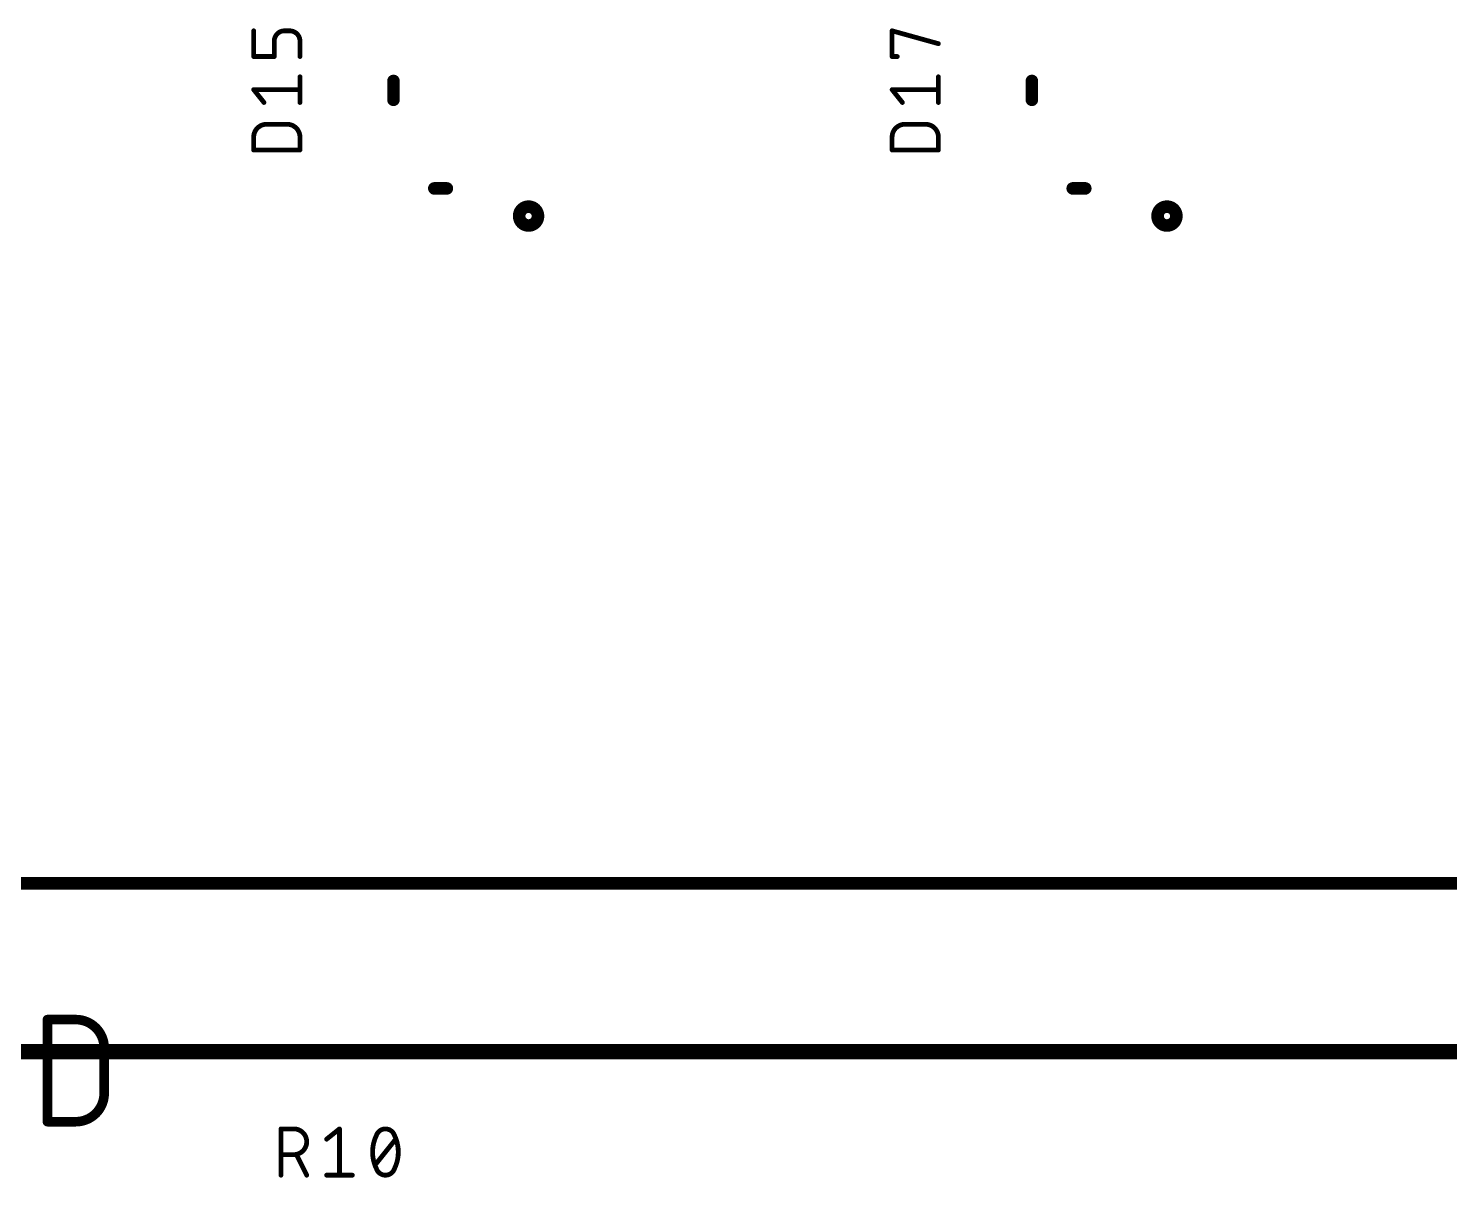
# Model space of a CAD drawing. Extents: x 0 to 95, y -1 to 127.
# Drawn here: x 21.38 to 44, y 43.66 to 61.95 of the extents above; entities that cross this region are included whole.
import ezdxf

# ---------------------------------------------------------------- set-up
doc = ezdxf.new("R2010")
doc.units = 0
doc.layers.add('21', color=253, linetype='CONTINUOUS')
doc.layers.add('25', color=253, linetype='CONTINUOUS')

msp = doc.modelspace()

# ---------------------------------------------------------------- linework, layer by layer
at = {"layer": '21'}
for points, const_width in [([(27.19, 60.81), (27.19, 61.11)], 0.2), ([(37.35, 60.81), (37.35, 61.11)], 0.2), ([(28.04, 59.4), (27.84, 59.4)], 0.2), ([(38.2, 59.4), (38, 59.4)], 0.2), ([(7.27, 48.34), (63.85, 48.34)], 0.2), ([(63.63, 45.72), (0.89, 45.72)], 0.127), ([(63.85, 45.64), (7.27, 45.64)], 0.2)]:
    msp.add_lwpolyline(points, dxfattribs=dict(at, const_width=const_width))
for points, const_width in [([(27.24, 61.11, 1), (27.14, 61.11)], 0.1), ([(37.4, 61.11, 1), (37.3, 61.11)], 0.1), ([(27.14, 60.81, 1), (27.24, 60.81)], 0.1), ([(37.3, 60.81, 1), (37.4, 60.81)], 0.1), ([(27.84, 59.45, 1), (27.84, 59.35)], 0.1), ([(28.04, 59.35, 1), (28.04, 59.45)], 0.1), ([(38, 59.45, 1), (38, 59.35)], 0.1), ([(38.2, 59.35, 1), (38.2, 59.45)], 0.1), ([(29.34, 58.86, 1), (29.34, 59.06, 1), (29.34, 58.86)], 0.3), ([(39.5, 58.86, 1), (39.5, 59.06, 1), (39.5, 58.86)], 0.3)]:
    msp.add_lwpolyline(points, format="xyb", dxfattribs=dict(at, const_width=const_width))
at = {"layer": '25'}
for points, const_width in [([(24.9653, 61.4991), (24.9653, 61.9083)], 0.0762), ([(25.2927, 61.7446), (25.2927, 61.4991)], 0.0762), ([(25.5382, 61.9083), (25.4564, 61.9083)], 0.0762), ([(25.7019, 61.4991), (25.7019, 61.7446)], 0.0762), ([(35.1253, 61.4991), (35.1253, 61.9083)], 0.0762), ([(35.1253, 61.9083), (35.8619, 61.7037)], 0.0762), ([(25.2927, 61.4991), (24.9653, 61.4991)], 0.0762), ([(35.2071, 61.4991), (35.1253, 61.4991)], 0.0762), ([(25.7019, 60.7676), (25.7019, 61.1768)], 0.0762), ([(35.8619, 60.7676), (35.8619, 61.1768)], 0.0762), ([(25.129, 60.7676), (24.9653, 60.9722)], 0.0762), ([(24.9653, 60.9722), (25.7019, 60.9722)], 0.0762), ([(35.289, 60.7676), (35.1253, 60.9722)], 0.0762), ([(35.1253, 60.9722), (35.8619, 60.9722)], 0.0762), ([(25.1699, 60.4209), (25.4973, 60.4209)], 0.0762), ([(35.3299, 60.4209), (35.6573, 60.4209)], 0.0762), ([(24.9653, 60.0117), (24.9653, 60.2163)], 0.0762), ([(25.7019, 60.2163), (25.7019, 60.0117)], 0.0762), ([(35.1253, 60.0117), (35.1253, 60.2163)], 0.0762), ([(35.8619, 60.2163), (35.8619, 60.0117)], 0.0762), ([(25.7019, 60.0117), (24.9653, 60.0117)], 0.0762), ([(35.8619, 60.0117), (35.1253, 60.0117)], 0.0762), ([(21.683, 44.5462), (21.683, 46.1718)], 0.1524), ([(21.683, 46.1718), (22.1346, 46.1718)], 0.1524), ([(22.5861, 45.7202), (22.5861, 44.9978)], 0.1524), ([(22.1346, 44.5462), (21.683, 44.5462)], 0.1524), ([(25.3998, 43.6953), (25.3998, 44.4319)], 0.0762), ([(25.3998, 44.4319), (25.6044, 44.4319)], 0.0762), ([(26.1262, 44.2682), (26.3308, 44.4319)], 0.0762), ([(26.3308, 44.4319), (26.3308, 43.6953)], 0.0762), ([(26.8986, 43.859), (27.226, 44.2682)], 0.0762), ([(25.6044, 44.0227), (25.3998, 44.0227)], 0.0762), ([(25.809, 43.6953), (25.6453, 44.0227)], 0.0762), ([(26.1262, 43.6953), (26.5354, 43.6953)], 0.0762)]:
    msp.add_lwpolyline(points, dxfattribs=dict(at, const_width=const_width))
for points, const_width in [([(24.9844, 61.9083, 1), (24.9463, 61.9083)], 0.0381), ([(25.3117, 61.7446, 1), (25.2736, 61.7446)], 0.0381), ([(25.2736, 61.7446, 1), (25.3117, 61.7446)], 0.0381), ([(25.4564, 61.9083, 0.4142), (25.2927, 61.7446)], 0.0762), ([(25.4564, 61.9274, 1), (25.4564, 61.8893)], 0.0381), ([(25.4564, 61.8893, 1), (25.4564, 61.9274)], 0.0381), ([(25.7019, 61.7446, 0.4142), (25.5382, 61.9083)], 0.0762), ([(25.5382, 61.9274, 1), (25.5382, 61.8893)], 0.0381), ([(25.5382, 61.8893, 1), (25.5382, 61.9274)], 0.0381), ([(25.721, 61.7446, 1), (25.6829, 61.7446)], 0.0381), ([(25.6829, 61.7446, 1), (25.721, 61.7446)], 0.0381), ([(35.1444, 61.9083, 1), (35.1063, 61.9083)], 0.0381), ([(35.1304, 61.9267, 1), (35.1202, 61.89)], 0.0381), ([(24.9653, 61.5182, 1), (24.9653, 61.4801)], 0.0381), ([(25.2927, 61.4801, 1), (25.2927, 61.5182)], 0.0381), ([(35.1253, 61.5182, 1), (35.1253, 61.4801)], 0.0381), ([(35.2071, 61.4801, 1), (35.2071, 61.5182)], 0.0381), ([(35.8568, 61.6854, 1), (35.867, 61.7221)], 0.0381), ([(24.9463, 61.4991, 1), (24.9844, 61.4991)], 0.0381), ([(25.2736, 61.4991, 1), (25.3117, 61.4991)], 0.0381), ([(25.6829, 61.4991, 1), (25.721, 61.4991)], 0.0381), ([(35.1063, 61.4991, 1), (35.1444, 61.4991)], 0.0381), ([(25.721, 61.1768, 1), (25.6829, 61.1768)], 0.0381), ([(35.8809, 61.1768, 1), (35.8428, 61.1768)], 0.0381), ([(24.9802, 60.9841, 1), (24.9504, 60.9603)], 0.0381), ([(24.9653, 60.9912, 1), (24.9653, 60.9531)], 0.0381), ([(25.7019, 60.9531, 1), (25.7019, 60.9912)], 0.0381), ([(35.1402, 60.9841, 1), (35.1104, 60.9603)], 0.0381), ([(35.1253, 60.9912, 1), (35.1253, 60.9531)], 0.0381), ([(35.8619, 60.9531, 1), (35.8619, 60.9912)], 0.0381), ([(25.1141, 60.7557, 1), (25.1439, 60.7795)], 0.0381), ([(25.6829, 60.7676, 1), (25.721, 60.7676)], 0.0381), ([(35.2741, 60.7557, 1), (35.3039, 60.7795)], 0.0381), ([(35.8428, 60.7676, 1), (35.8809, 60.7676)], 0.0381), ([(25.1699, 60.4209, 0.4142), (24.9653, 60.2163)], 0.0762), ([(25.1699, 60.44, 1), (25.1699, 60.4019)], 0.0381), ([(25.1699, 60.4019, 1), (25.1699, 60.44)], 0.0381), ([(25.7019, 60.2163, 0.4142), (25.4973, 60.4209)], 0.0762), ([(25.4973, 60.44, 1), (25.4973, 60.4019)], 0.0381), ([(25.4973, 60.4019, 1), (25.4973, 60.44)], 0.0381), ([(35.3299, 60.4209, 0.4142), (35.1253, 60.2163)], 0.0762), ([(35.3299, 60.44, 1), (35.3299, 60.4019)], 0.0381), ([(35.3299, 60.4019, 1), (35.3299, 60.44)], 0.0381), ([(35.8619, 60.2163, 0.4142), (35.6573, 60.4209)], 0.0762), ([(35.6573, 60.44, 1), (35.6573, 60.4019)], 0.0381), ([(35.6573, 60.4019, 1), (35.6573, 60.44)], 0.0381), ([(24.9844, 60.2163, 1), (24.9463, 60.2163)], 0.0381), ([(24.9463, 60.2163, 1), (24.9844, 60.2163)], 0.0381), ([(25.721, 60.2163, 1), (25.6829, 60.2163)], 0.0381), ([(25.6829, 60.2163, 1), (25.7209, 60.2163)], 0.0381), ([(35.1444, 60.2163, 1), (35.1063, 60.2163)], 0.0381), ([(35.1063, 60.2163, 1), (35.1444, 60.2163)], 0.0381), ([(35.8809, 60.2163, 1), (35.8428, 60.2163)], 0.0381), ([(35.8429, 60.2163, 1), (35.8809, 60.2163)], 0.0381), ([(24.9653, 60.0307, 1), (24.9653, 59.9926)], 0.0381), ([(24.9463, 60.0117, 1), (24.9844, 60.0117)], 0.0381), ([(25.6829, 60.0117, 1), (25.721, 60.0117)], 0.0381), ([(25.7019, 59.9926, 1), (25.7019, 60.0307)], 0.0381), ([(35.1253, 60.0307, 1), (35.1253, 59.9926)], 0.0381), ([(35.1063, 60.0117, 1), (35.1444, 60.0117)], 0.0381), ([(35.8428, 60.0117, 1), (35.8809, 60.0117)], 0.0381), ([(35.8619, 59.9926, 1), (35.8619, 60.0307)], 0.0381), ([(21.7211, 46.1718, 1), (21.6449, 46.1718)], 0.0762), ([(21.683, 46.2099, 1), (21.683, 46.1337)], 0.0762), ([(22.5861, 45.7202, 0.4142), (22.1346, 46.1718)], 0.1524), ([(22.1346, 46.2099, 1), (22.1346, 46.1337)], 0.0762), ([(22.1346, 46.1337, 1), (22.1346, 46.2099)], 0.0762), ([(22.6242, 45.7202, 1), (22.548, 45.7202)], 0.0762), ([(22.548, 45.7202, 1), (22.6242, 45.7202)], 0.0762), ([(22.1346, 44.5462, 0.4142), (22.5861, 44.9978)], 0.1524), ([(22.6242, 44.9978, 1), (22.548, 44.9978)], 0.0762), ([(22.548, 44.9978, 1), (22.6242, 44.9978)], 0.0762), ([(21.683, 44.5843, 1), (21.683, 44.5081)], 0.0762), ([(21.6449, 44.5462, 1), (21.7211, 44.5462)], 0.0762), ([(22.1346, 44.5843, 1), (22.1346, 44.5081)], 0.0762), ([(22.1346, 44.5081, 1), (22.1346, 44.5843)], 0.0762), ([(25.4188, 44.4319, 1), (25.3807, 44.4319)], 0.0381), ([(25.3998, 44.4509, 1), (25.3998, 44.4128)], 0.0381), ([(25.6044, 44.0227, 1), (25.6044, 44.4319)], 0.0762), ([(25.6044, 44.4509, 1), (25.6044, 44.4128)], 0.0381), ([(25.6044, 44.4128, 1), (25.6044, 44.4509)], 0.0381), ([(26.3498, 44.4319, 1), (26.3117, 44.4319)], 0.0381), ([(26.3427, 44.417, 1), (26.3189, 44.4468)], 0.0381), ([(26.9191, 44.3296, 0.1139), (26.8577, 44.0636)], 0.0762), ([(26.901, 44.3358, 1), (26.9371, 44.3234)], 0.0381), ([(27.0623, 44.4319, 0.3205), (26.9191, 44.3296)], 0.0762), ([(26.9362, 44.3212, 1), (26.9019, 44.3379)], 0.0381), ([(27.2055, 44.3296, 0.3205), (27.0623, 44.4319)], 0.0762), ([(27.0623, 44.4509, 1), (27.0623, 44.4129)], 0.0381), ([(27.0623, 44.4128, 1), (27.0623, 44.4509)], 0.0381), ([(27.2669, 44.0636, 0.1139), (27.2055, 44.3296)], 0.0762), ([(27.2226, 44.3379, 1), (27.1884, 44.3212)], 0.0381), ([(27.1875, 44.3234, 1), (27.2235, 44.3358)], 0.0381), ([(26.1143, 44.2831, 1), (26.1381, 44.2533)], 0.0381), ([(27.2409, 44.2563, 1), (27.2111, 44.2801)], 0.0381), ([(25.3998, 44.0417, 1), (25.3998, 44.0036)], 0.0381), ([(25.6044, 44.0417, 1), (25.6044, 44.0036)], 0.0381), ([(25.6044, 44.0036, 1), (25.6044, 44.0417)], 0.0381), ([(25.6623, 44.0312, 1), (25.6282, 44.0142)], 0.0381), ([(26.8767, 44.0636, 1), (26.8386, 44.0636)], 0.0381), ([(26.8386, 44.0636, 1), (26.8767, 44.0636)], 0.0381), ([(26.8577, 44.0636, 0.1139), (26.9191, 43.7976)], 0.0762), ([(26.8837, 43.8709, 1), (26.9135, 43.8471)], 0.0381), ([(27.2055, 43.7976, 0.1139), (27.2669, 44.0636)], 0.0762), ([(27.2859, 44.0636, 1), (27.2479, 44.0636)], 0.0381), ([(27.2479, 44.0636, 1), (27.2859, 44.0636)], 0.0381), ([(25.3807, 43.6953, 1), (25.4188, 43.6953)], 0.0381), ([(25.7919, 43.6868, 1), (25.826, 43.7038)], 0.0381), ([(26.1262, 43.7144, 1), (26.1262, 43.6763)], 0.0381), ([(26.3117, 43.6953, 1), (26.3498, 43.6953)], 0.0381), ([(26.5354, 43.6763, 1), (26.5354, 43.7144)], 0.0381), ([(26.9371, 43.8038, 1), (26.901, 43.7914)], 0.0381), ([(26.9191, 43.7976, 0.3205), (27.0623, 43.6953)], 0.0762), ([(26.9019, 43.7893, 1), (26.9362, 43.806)], 0.0381), ([(27.0623, 43.6953, 0.3205), (27.2055, 43.7976)], 0.0762), ([(27.0623, 43.7143, 1), (27.0623, 43.6763)], 0.0381), ([(27.0623, 43.6763, 1), (27.0623, 43.7143)], 0.0381), ([(27.1884, 43.806, 1), (27.2226, 43.7893)], 0.0381), ([(27.2235, 43.7914, 1), (27.1875, 43.8038)], 0.0381)]:
    msp.add_lwpolyline(points, format="xyb", dxfattribs=dict(at, const_width=const_width))

doc.saveas('drawing.dxf')
